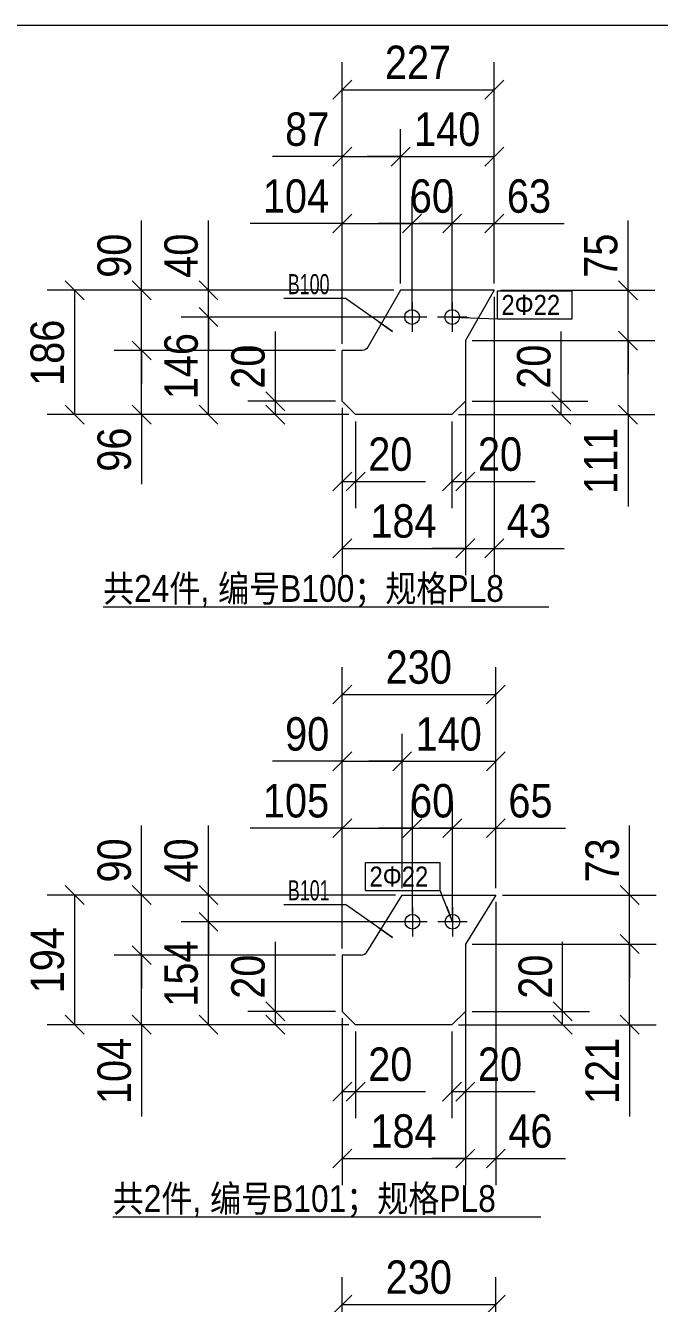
# Model space of a CAD drawing. Header units: inches. Extents: x 0 to 1938, y -2180 to 0.
# Drawn here: x 225.2 to 320, y -631.1 to -440 of the extents above; entities that cross this region are included whole.
import ezdxf

# ---------------------------------------------------------------- set-up
doc = ezdxf.new("R2010")
doc.units = ezdxf.units.IN
doc.header["$MEASUREMENT"] = 0
doc.linetypes.add('XKITLINE00', pattern=[0])
for name, color, linetype, lineweight in [('Bolt', 7, 'Continuous', 0), ('BoltMark', 3, 'Continuous', 0), ('DrawingSheet', 5, 'Continuous', 0), ('OtherObjectType', 1, 'Continuous', 0), ('Part', 2, 'Continuous', 0), ('PartMark', 3, 'Continuous', 0), ('Z-DIMENSIONS', 1, 'Continuous', 0)]:
    doc.layers.add(name, color=color, linetype=linetype, lineweight=lineweight)
doc.styles.add('Arial Narrow', font='ARIAL.TTF')
doc.styles.add('romsim', font='ARIAL.TTF')
doc.styles.add('宋体', font='ARIAL.TTF')

# ---------------------------------------------------------------- blocks, each defined once
blk = doc.blocks.new('*A205')
at = {"layer": 'Part', "color": 2, "linetype": 'XKITLINE00', "lineweight": 0}
for p, q in [((283.81, 385.4), (278.92, 376.9)), ((297.81, 385.4), (283.81, 385.4)), ((297.81, 385.4), (293.48, 377.88)), ((278.76, 376.69), (278.55, 376.53)), ((278.92, 376.9), (278.76, 376.69)), ((293.48, 377.88), (293.48, 368.8)), ((275.08, 368.8), (275.08, 376.4)), ((278.05, 376.4), (275.08, 376.4)), ((278.31, 376.43), (278.05, 376.4)), ((278.55, 376.53), (278.31, 376.43)), ((277.08, 366.8), (275.08, 368.8)), ((293.48, 368.8), (291.48, 366.8)), ((291.48, 366.8), (277.08, 366.8))]:
    blk.add_line(p, q, dxfattribs=at)
blk = doc.blocks.new('*A206')
at = {"layer": 'Bolt', "color": 2, "linetype": 'XKITLINE00', "lineweight": 0}
for p, q in [((285.51, 383.6), (285.51, 379.2)), ((291.51, 383.6), (291.51, 379.2)), ((287.71, 381.4), (283.31, 381.4)), ((293.71, 381.4), (289.31, 381.4))]:
    blk.add_line(p, q, dxfattribs=at)
for centre in [(285.51, 381.4), (291.51, 381.4)]:
    blk.add_circle(centre, 1.1, dxfattribs=at)
blk = doc.blocks.new('*A207')
at = {"layer": 'Part', "color": 2, "linetype": 'XKITLINE00', "lineweight": 0}
for p, q in [((278.75, 286.42), (284.03, 294.95)), ((284.03, 294.95), (298.03, 294.95)), ((298.03, 294.95), (293.48, 287.6)), ((293.48, 287.6), (293.48, 285.95)), ((277.9, 285.95), (275.08, 285.95)), ((275.08, 285.95), (275.08, 277.55)), ((277.9, 285.95), (278.15, 285.98)), ((278.15, 285.98), (278.39, 286.08)), ((278.39, 286.08), (278.59, 286.23)), ((278.59, 286.23), (278.75, 286.42)), ((293.48, 285.95), (293.48, 277.55)), ((275.08, 277.55), (277.08, 275.55)), ((293.48, 277.55), (291.48, 275.55)), ((291.48, 275.55), (277.08, 275.55))]:
    blk.add_line(p, q, dxfattribs=at)
blk = doc.blocks.new('*A208')
at = {"layer": 'Bolt', "color": 2, "linetype": 'XKITLINE00', "lineweight": 0}
for p, q in [((285.56, 293.15), (285.56, 288.75)), ((291.56, 293.15), (291.56, 288.75)), ((287.76, 290.95), (283.36, 290.95)), ((293.76, 290.95), (289.36, 290.95))]:
    blk.add_line(p, q, dxfattribs=at)
for centre in [(285.56, 290.95), (291.56, 290.95)]:
    blk.add_circle(centre, 1.1, dxfattribs=at)
blk = doc.blocks.new('*A237')
at = {"layer": 'DrawingSheet', "color": 5, "linetype": 'XKITLINE00', "lineweight": 0}
blk.add_line((635, 425), (5, 425), dxfattribs=at)
blk = doc.blocks.new('*A383')
at = {"layer": 'OtherObjectType', "color": 6, "linetype": 'XKITLINE00', "lineweight": 0}
blk.add_line((239.32, 338.05), (305.97, 338.05), dxfattribs=at)
at = {"layer": 'OtherObjectType', "color": 3, "style": '宋体', "width": 0.85}
blk.add_text('共24件, 编号B100；规格PL8', height=4, dxfattribs=at).set_placement((239.32, 338.8))
blk = doc.blocks.new('*A384')
at = {"layer": 'Z-DIMENSIONS', "color": 4, "linetype": 'XKITLINE00', "lineweight": 0}
for p, q in [((293.48, 367.8), (293.48, 352.8)), ((291.48, 365.8), (291.48, 352.8)), ((292.89, 358.21), (290.07, 355.39)), ((294.89, 358.21), (292.07, 355.39)), ((291.48, 356.8), (293.48, 356.8)), ((293.48, 356.8), (303.9, 356.8)), ((293.48, 356.8), (303.9, 356.8))]:
    blk.add_line(p, q, dxfattribs=at)
at = {"layer": 'Z-DIMENSIONS', "color": 7}
for p in [(291.48, 356.8), (293.48, 356.8)]:
    blk.add_point(p, dxfattribs=at)
at = {"layer": 'Z-DIMENSIONS', "color": 7, "style": 'Arial Narrow', "width": 0.85}
blk.add_text('20', height=5, dxfattribs=at).set_placement((295.36, 358.4))
blk = doc.blocks.new('*A385')
at = {"layer": 'Z-DIMENSIONS', "color": 4, "linetype": 'XKITLINE00', "lineweight": 0}
for p, q in [((275.08, 367.8), (275.08, 352.8)), ((277.08, 365.8), (277.08, 352.8)), ((276.49, 358.21), (273.67, 355.39)), ((278.49, 358.21), (275.67, 355.39)), ((275.08, 356.8), (277.08, 356.8)), ((277.08, 356.8), (287.5, 356.8)), ((277.08, 356.8), (287.5, 356.8))]:
    blk.add_line(p, q, dxfattribs=at)
at = {"layer": 'Z-DIMENSIONS', "color": 7}
for p in [(275.08, 356.8), (277.08, 356.8)]:
    blk.add_point(p, dxfattribs=at)
at = {"layer": 'Z-DIMENSIONS', "color": 7, "style": 'Arial Narrow', "width": 0.85}
blk.add_text('20', height=5, dxfattribs=at).set_placement((278.96, 358.4))
blk = doc.blocks.new('*A386')
at = {"layer": 'Z-DIMENSIONS', "color": 4, "linetype": 'XKITLINE00', "lineweight": 0}
for p, q in [((265.08, 368.8), (265.08, 379.22)), ((265.08, 368.8), (265.08, 379.22)), ((263.67, 370.21), (266.49, 367.39)), ((274.08, 368.8), (260.98, 368.8)), ((263.67, 368.21), (266.49, 365.39)), ((265.08, 366.8), (265.08, 368.8)), ((276.08, 366.8), (260.98, 366.8))]:
    blk.add_line(p, q, dxfattribs=at)
at = {"layer": 'Z-DIMENSIONS', "color": 7}
for p in [(265.08, 368.8), (265.08, 366.8)]:
    blk.add_point(p, dxfattribs=at)
at = {"layer": 'Z-DIMENSIONS', "color": 7, "style": 'Arial Narrow', "width": 0.85}
blk.add_text('20', height=5, rotation=90.0002, dxfattribs=at).set_placement((263.48, 370.67))
blk = doc.blocks.new('*A387')
at = {"layer": 'Z-DIMENSIONS', "color": 4, "linetype": 'XKITLINE00', "lineweight": 0}
for p, q in [((307.81, 368.8), (307.81, 379.22)), ((307.81, 368.8), (307.81, 379.22)), ((306.4, 370.21), (309.23, 367.39)), ((294.48, 368.8), (311.81, 368.8)), ((306.4, 368.21), (309.23, 365.39)), ((307.81, 366.8), (307.81, 368.8)), ((292.48, 366.8), (311.81, 366.8))]:
    blk.add_line(p, q, dxfattribs=at)
at = {"layer": 'Z-DIMENSIONS', "color": 7}
for p in [(307.81, 368.8), (307.81, 366.8)]:
    blk.add_point(p, dxfattribs=at)
at = {"layer": 'Z-DIMENSIONS', "color": 7, "style": 'Arial Narrow', "width": 0.85}
blk.add_text('20', height=5, rotation=90.0002, dxfattribs=at).set_placement((306.21, 370.67))
blk = doc.blocks.new('*A388')
at = {"layer": 'Z-DIMENSIONS', "color": 4, "linetype": 'XKITLINE00', "lineweight": 0}
for p, q in [((291.51, 382.4), (291.51, 399.5)), ((297.81, 386.4), (297.81, 399.5)), ((292.92, 396.81), (290.1, 393.99)), ((299.23, 396.81), (296.4, 393.99)), ((291.51, 395.4), (286.51, 395.4)), ((291.51, 395.4), (297.81, 395.4)), ((297.81, 395.4), (308.23, 395.4)), ((297.81, 395.4), (308.23, 395.4))]:
    blk.add_line(p, q, dxfattribs=at)
at = {"layer": 'Z-DIMENSIONS', "color": 7}
for p in [(291.51, 395.4), (297.81, 395.4)]:
    blk.add_point(p, dxfattribs=at)
at = {"layer": 'Z-DIMENSIONS', "color": 7, "style": 'Arial Narrow', "width": 0.85}
blk.add_text('63', height=5, dxfattribs=at).set_placement((299.69, 397))
blk = doc.blocks.new('*A389')
at = {"layer": 'Z-DIMENSIONS', "color": 4, "linetype": 'XKITLINE00', "lineweight": 0}
for p, q in [((285.51, 382.4), (285.51, 399.5)), ((291.51, 382.4), (291.51, 399.5)), ((286.92, 396.81), (284.1, 393.99)), ((292.92, 396.81), (290.1, 393.99)), ((285.51, 395.4), (280.51, 395.4)), ((285.51, 395.4), (291.51, 395.4)), ((291.51, 395.4), (296.51, 395.4))]:
    blk.add_line(p, q, dxfattribs=at)
at = {"layer": 'Z-DIMENSIONS', "color": 7}
for p in [(285.51, 395.4), (291.51, 395.4)]:
    blk.add_point(p, dxfattribs=at)
at = {"layer": 'Z-DIMENSIONS', "color": 7, "style": 'Arial Narrow', "width": 0.85}
blk.add_text('60', height=5, dxfattribs=at).set_placement((285.18, 397))
blk = doc.blocks.new('*A390')
at = {"layer": 'Z-DIMENSIONS', "color": 4, "linetype": 'XKITLINE00', "lineweight": 0}
for p, q in [((275.08, 377.4), (275.08, 399.5)), ((285.51, 382.4), (285.51, 399.5)), ((276.49, 396.81), (273.67, 393.99)), ((286.92, 396.81), (284.1, 393.99)), ((275.08, 395.4), (261.33, 395.4)), ((275.08, 395.4), (261.33, 395.4)), ((275.08, 395.4), (285.51, 395.4)), ((285.51, 395.4), (290.51, 395.4))]:
    blk.add_line(p, q, dxfattribs=at)
at = {"layer": 'Z-DIMENSIONS', "color": 7}
for p in [(275.08, 395.4), (285.51, 395.4)]:
    blk.add_point(p, dxfattribs=at)
at = {"layer": 'Z-DIMENSIONS', "color": 7, "style": 'Arial Narrow', "width": 0.85}
blk.add_text('104', height=5, dxfattribs=at).set_placement((263.21, 397))
blk = doc.blocks.new('*A391')
at = {"layer": 'Z-DIMENSIONS', "color": 4, "linetype": 'XKITLINE00', "lineweight": 0}
for p, q in [((255.08, 385.4), (255.08, 395.82)), ((255.08, 385.4), (255.08, 395.82)), ((253.67, 386.81), (256.49, 383.99)), ((282.81, 385.4), (250.98, 385.4)), ((255.08, 381.4), (255.08, 385.4)), ((253.67, 382.81), (256.49, 379.99)), ((284.51, 381.4), (250.98, 381.4)), ((255.08, 381.4), (255.08, 376.4))]:
    blk.add_line(p, q, dxfattribs=at)
at = {"layer": 'Z-DIMENSIONS', "color": 7}
for p in [(255.08, 385.4), (255.08, 381.4)]:
    blk.add_point(p, dxfattribs=at)
at = {"layer": 'Z-DIMENSIONS', "color": 7, "style": 'Arial Narrow', "width": 0.85}
blk.add_text('40', height=5, rotation=90.0002, dxfattribs=at).set_placement((253.48, 387.27))
blk = doc.blocks.new('*A392')
at = {"layer": 'Z-DIMENSIONS', "color": 4, "linetype": 'XKITLINE00', "lineweight": 0}
for p, q in [((255.08, 381.4), (255.08, 386.4)), ((253.67, 382.81), (256.49, 379.99)), ((284.51, 381.4), (250.98, 381.4)), ((255.08, 366.8), (255.08, 381.4)), ((253.67, 368.21), (256.49, 365.39)), ((276.08, 366.8), (250.98, 366.8))]:
    blk.add_line(p, q, dxfattribs=at)
at = {"layer": 'Z-DIMENSIONS', "color": 7}
for p in [(255.08, 381.4), (255.08, 366.8)]:
    blk.add_point(p, dxfattribs=at)
at = {"layer": 'Z-DIMENSIONS', "color": 7, "style": 'Arial Narrow', "width": 0.85}
blk.add_text('146', height=5, rotation=90.0002, dxfattribs=at).set_placement((253.48, 369.1))
blk = doc.blocks.new('*A393')
at = {"layer": 'Z-DIMENSIONS', "color": 4, "linetype": 'XKITLINE00', "lineweight": 0}
for p, q in [((283.81, 386.4), (283.81, 409.5)), ((297.81, 386.4), (297.81, 409.5)), ((283.81, 405.4), (278.81, 405.4)), ((285.23, 406.81), (282.4, 403.99)), ((283.81, 405.4), (297.81, 405.4)), ((299.23, 406.81), (296.4, 403.99))]:
    blk.add_line(p, q, dxfattribs=at)
at = {"layer": 'Z-DIMENSIONS', "color": 7}
for p in [(283.81, 405.4), (297.81, 405.4)]:
    blk.add_point(p, dxfattribs=at)
at = {"layer": 'Z-DIMENSIONS', "color": 7, "style": 'Arial Narrow', "width": 0.85}
blk.add_text('140', height=5, dxfattribs=at).set_placement((285.82, 407))
blk = doc.blocks.new('*A394')
at = {"layer": 'Z-DIMENSIONS', "color": 4, "linetype": 'XKITLINE00', "lineweight": 0}
for p, q in [((275.08, 377.4), (275.08, 409.5)), ((283.81, 386.4), (283.81, 409.5)), ((275.08, 405.4), (264.67, 405.4)), ((275.08, 405.4), (264.67, 405.4)), ((276.49, 406.81), (273.67, 403.99)), ((275.08, 405.4), (283.81, 405.4)), ((285.23, 406.81), (282.4, 403.99)), ((283.81, 405.4), (288.81, 405.4))]:
    blk.add_line(p, q, dxfattribs=at)
at = {"layer": 'Z-DIMENSIONS', "color": 7}
for p in [(275.08, 405.4), (283.81, 405.4)]:
    blk.add_point(p, dxfattribs=at)
at = {"layer": 'Z-DIMENSIONS', "color": 7, "style": 'Arial Narrow', "width": 0.85}
blk.add_text('87', height=5, dxfattribs=at).set_placement((266.54, 407))
blk = doc.blocks.new('*A395')
at = {"layer": 'Z-DIMENSIONS', "color": 4, "linetype": 'XKITLINE00', "lineweight": 0}
for p, q in [((297.81, 384.4), (297.81, 342.8)), ((293.48, 376.88), (293.48, 342.8)), ((294.89, 348.21), (292.07, 345.39)), ((299.23, 348.21), (296.4, 345.39)), ((293.48, 346.8), (288.48, 346.8)), ((293.48, 346.8), (297.81, 346.8)), ((297.81, 346.8), (308.23, 346.8)), ((297.81, 346.8), (308.23, 346.8))]:
    blk.add_line(p, q, dxfattribs=at)
at = {"layer": 'Z-DIMENSIONS', "color": 7}
for p in [(293.48, 346.8), (297.81, 346.8)]:
    blk.add_point(p, dxfattribs=at)
at = {"layer": 'Z-DIMENSIONS', "color": 7, "style": 'Arial Narrow', "width": 0.85}
blk.add_text('43', height=5, dxfattribs=at).set_placement((299.69, 348.4))
blk = doc.blocks.new('*A396')
at = {"layer": 'Z-DIMENSIONS', "color": 4, "linetype": 'XKITLINE00', "lineweight": 0}
for p, q in [((293.48, 376.88), (293.48, 342.8)), ((275.08, 367.8), (275.08, 342.8)), ((276.49, 348.21), (273.67, 345.39)), ((294.89, 348.21), (292.07, 345.39)), ((275.08, 346.8), (293.48, 346.8)), ((293.48, 346.8), (298.48, 346.8))]:
    blk.add_line(p, q, dxfattribs=at)
at = {"layer": 'Z-DIMENSIONS', "color": 7}
for p in [(275.08, 346.8), (293.48, 346.8)]:
    blk.add_point(p, dxfattribs=at)
at = {"layer": 'Z-DIMENSIONS', "color": 7, "style": 'Arial Narrow', "width": 0.85}
blk.add_text('184', height=5, dxfattribs=at).set_placement((279.28, 348.4))
blk = doc.blocks.new('*A397')
at = {"layer": 'Z-DIMENSIONS', "color": 4, "linetype": 'XKITLINE00', "lineweight": 0}
for p, q in [((245.08, 385.4), (245.08, 395.82)), ((245.08, 385.4), (245.08, 395.82)), ((243.67, 386.81), (246.49, 383.99)), ((282.81, 385.4), (240.98, 385.4)), ((245.08, 376.4), (245.08, 385.4)), ((243.67, 377.81), (246.49, 374.99)), ((274.08, 376.4), (240.98, 376.4)), ((245.08, 376.4), (245.08, 371.4))]:
    blk.add_line(p, q, dxfattribs=at)
at = {"layer": 'Z-DIMENSIONS', "color": 7}
for p in [(245.08, 385.4), (245.08, 376.4)]:
    blk.add_point(p, dxfattribs=at)
at = {"layer": 'Z-DIMENSIONS', "color": 7, "style": 'Arial Narrow', "width": 0.85}
blk.add_text('90', height=5, rotation=90.0002, dxfattribs=at).set_placement((243.48, 387.27))
blk = doc.blocks.new('*A398')
at = {"layer": 'Z-DIMENSIONS', "color": 4, "linetype": 'XKITLINE00', "lineweight": 0}
for p, q in [((245.08, 376.4), (245.08, 381.4)), ((243.67, 377.81), (246.49, 374.99)), ((274.08, 376.4), (240.98, 376.4)), ((245.08, 366.8), (245.08, 376.4)), ((243.67, 368.21), (246.49, 365.39)), ((276.08, 366.8), (240.98, 366.8)), ((245.08, 366.8), (245.08, 356.38)), ((245.08, 366.8), (245.08, 356.38))]:
    blk.add_line(p, q, dxfattribs=at)
at = {"layer": 'Z-DIMENSIONS', "color": 7}
for p in [(245.08, 376.4), (245.08, 366.8)]:
    blk.add_point(p, dxfattribs=at)
at = {"layer": 'Z-DIMENSIONS', "color": 7, "style": 'Arial Narrow', "width": 0.85}
blk.add_text('96', height=5, rotation=90.0002, dxfattribs=at).set_placement((243.48, 358.26))
blk = doc.blocks.new('*A399')
at = {"layer": 'Z-DIMENSIONS', "color": 4, "linetype": 'XKITLINE00', "lineweight": 0}
for p, q in [((317.81, 385.4), (317.81, 395.82)), ((317.81, 385.4), (317.81, 395.82)), ((316.4, 386.81), (319.23, 383.99)), ((298.81, 385.4), (321.81, 385.4)), ((317.81, 377.88), (317.81, 385.4)), ((316.4, 379.29), (319.23, 376.46)), ((294.48, 377.88), (321.81, 377.88)), ((317.81, 377.88), (317.81, 372.88))]:
    blk.add_line(p, q, dxfattribs=at)
at = {"layer": 'Z-DIMENSIONS', "color": 7}
for p in [(317.81, 385.4), (317.81, 377.88)]:
    blk.add_point(p, dxfattribs=at)
at = {"layer": 'Z-DIMENSIONS', "color": 7, "style": 'Arial Narrow', "width": 0.85}
blk.add_text('75', height=5, rotation=90.0002, dxfattribs=at).set_placement((316.21, 387.27))
blk = doc.blocks.new('*A400')
at = {"layer": 'Z-DIMENSIONS', "color": 4, "linetype": 'XKITLINE00', "lineweight": 0}
for p, q in [((317.81, 377.88), (317.81, 382.88)), ((316.4, 379.29), (319.23, 376.46)), ((294.48, 377.88), (321.81, 377.88)), ((317.81, 366.8), (317.81, 377.88)), ((316.4, 368.21), (319.23, 365.39)), ((292.48, 366.8), (321.81, 366.8)), ((317.81, 366.8), (317.81, 353.05)), ((317.81, 366.8), (317.81, 353.05))]:
    blk.add_line(p, q, dxfattribs=at)
at = {"layer": 'Z-DIMENSIONS', "color": 7}
for p in [(317.81, 377.88), (317.81, 366.8)]:
    blk.add_point(p, dxfattribs=at)
at = {"layer": 'Z-DIMENSIONS', "color": 7, "style": 'Arial Narrow', "width": 0.85}
blk.add_text('111', height=5, rotation=90.0002, dxfattribs=at).set_placement((316.21, 354.93))
blk = doc.blocks.new('*A401')
at = {"layer": 'Z-DIMENSIONS', "color": 4, "linetype": 'XKITLINE00', "lineweight": 0}
for p, q in [((275.08, 377.4), (275.08, 419.5)), ((297.81, 386.4), (297.81, 419.5)), ((276.49, 416.81), (273.67, 413.99)), ((299.23, 416.81), (296.4, 413.99)), ((275.08, 415.4), (297.81, 415.4))]:
    blk.add_line(p, q, dxfattribs=at)
at = {"layer": 'Z-DIMENSIONS', "color": 7}
for p in [(275.08, 415.4), (297.81, 415.4)]:
    blk.add_point(p, dxfattribs=at)
at = {"layer": 'Z-DIMENSIONS', "color": 7, "style": 'Arial Narrow', "width": 0.85}
blk.add_text('227', height=5, dxfattribs=at).set_placement((281.45, 417))
blk = doc.blocks.new('*A402')
at = {"layer": 'Z-DIMENSIONS', "color": 4, "linetype": 'XKITLINE00', "lineweight": 0}
for p, q in [((233.67, 386.81), (236.49, 383.99)), ((282.81, 385.4), (230.98, 385.4)), ((235.08, 366.8), (235.08, 385.4)), ((233.67, 368.21), (236.49, 365.39)), ((276.08, 366.8), (230.98, 366.8))]:
    blk.add_line(p, q, dxfattribs=at)
at = {"layer": 'Z-DIMENSIONS', "color": 7}
for p in [(235.08, 385.4), (235.08, 366.8)]:
    blk.add_point(p, dxfattribs=at)
at = {"layer": 'Z-DIMENSIONS', "color": 7, "style": 'Arial Narrow', "width": 0.85}
blk.add_text('186', height=5, rotation=90.0002, dxfattribs=at).set_placement((233.48, 371.1))
blk = doc.blocks.new('*A403')
at = {"layer": 'PartMark', "color": 4, "linetype": 'XKITLINE00', "lineweight": 0}
for p, q in [((266.34, 384.22), (275.53, 384.22)), ((282.6, 379.25), (275.53, 384.22)), ((280.55, 380.68), (282.6, 379.25))]:
    blk.add_line(p, q, dxfattribs=at)
at = {"layer": 'PartMark', "color": 1, "style": 'romsim', "width": 0.6375}
blk.add_text('B100', height=3, dxfattribs=at).set_placement((266.94, 384.82))
blk = doc.blocks.new('*A404')
at = {"layer": 'BoltMark', "color": 1, "linetype": 'XKITLINE00', "lineweight": 0}
for p, q in [((298.27, 385.31), (309.47, 385.31)), ((298.27, 381.11), (298.27, 385.31)), ((309.47, 381.11), (309.47, 385.31)), ((291.51, 381.4), (298.27, 381.11)), ((294.01, 381.29), (291.51, 381.4)), ((298.27, 381.11), (309.47, 381.11))]:
    blk.add_line(p, q, dxfattribs=at)
at = {"layer": 'BoltMark', "color": 4, "style": '宋体', "width": 0.85}
blk.add_text('2Φ22', height=3, dxfattribs=at).set_placement((298.87, 381.71))
blk = doc.blocks.new('*A405')
at = {"layer": 'OtherObjectType', "color": 6, "linetype": 'XKITLINE00', "lineweight": 0}
blk.add_line((240.76, 246.8), (304.75, 246.8), dxfattribs=at)
at = {"layer": 'OtherObjectType', "color": 3, "style": '宋体', "width": 0.85}
blk.add_text('共2件, 编号B101；规格PL8', height=4, dxfattribs=at).set_placement((240.76, 247.55))
blk = doc.blocks.new('*A406')
at = {"layer": 'Z-DIMENSIONS', "color": 4, "linetype": 'XKITLINE00', "lineweight": 0}
for p, q in [((293.48, 276.55), (293.48, 261.55)), ((291.48, 274.55), (291.48, 261.55)), ((292.89, 266.96), (290.07, 264.14)), ((294.89, 266.96), (292.07, 264.14)), ((291.48, 265.55), (293.48, 265.55)), ((293.48, 265.55), (303.9, 265.55)), ((293.48, 265.55), (303.9, 265.55))]:
    blk.add_line(p, q, dxfattribs=at)
at = {"layer": 'Z-DIMENSIONS', "color": 7}
for p in [(291.48, 265.55), (293.48, 265.55)]:
    blk.add_point(p, dxfattribs=at)
at = {"layer": 'Z-DIMENSIONS', "color": 7, "style": 'Arial Narrow', "width": 0.85}
blk.add_text('20', height=5, dxfattribs=at).set_placement((295.36, 267.15))
blk = doc.blocks.new('*A407')
at = {"layer": 'Z-DIMENSIONS', "color": 4, "linetype": 'XKITLINE00', "lineweight": 0}
for p, q in [((275.08, 276.55), (275.08, 261.55)), ((277.08, 274.55), (277.08, 261.55)), ((276.49, 266.96), (273.67, 264.14)), ((278.49, 266.96), (275.67, 264.14)), ((275.08, 265.55), (277.08, 265.55)), ((277.08, 265.55), (287.5, 265.55)), ((277.08, 265.55), (287.5, 265.55))]:
    blk.add_line(p, q, dxfattribs=at)
at = {"layer": 'Z-DIMENSIONS', "color": 7}
for p in [(275.08, 265.55), (277.08, 265.55)]:
    blk.add_point(p, dxfattribs=at)
at = {"layer": 'Z-DIMENSIONS', "color": 7, "style": 'Arial Narrow', "width": 0.85}
blk.add_text('20', height=5, dxfattribs=at).set_placement((278.96, 267.15))
blk = doc.blocks.new('*A408')
at = {"layer": 'Z-DIMENSIONS', "color": 4, "linetype": 'XKITLINE00', "lineweight": 0}
for p, q in [((265.08, 277.55), (265.08, 287.97)), ((265.08, 277.55), (265.08, 287.97)), ((274.08, 277.55), (260.98, 277.55)), ((263.67, 278.96), (266.49, 276.14)), ((265.08, 275.55), (265.08, 277.55)), ((276.08, 275.55), (260.98, 275.55)), ((263.67, 276.96), (266.49, 274.14))]:
    blk.add_line(p, q, dxfattribs=at)
at = {"layer": 'Z-DIMENSIONS', "color": 7}
for p in [(265.08, 277.55), (265.08, 275.55)]:
    blk.add_point(p, dxfattribs=at)
at = {"layer": 'Z-DIMENSIONS', "color": 7, "style": 'Arial Narrow', "width": 0.85}
blk.add_text('20', height=5, rotation=90.0002, dxfattribs=at).set_placement((263.48, 279.43))
blk = doc.blocks.new('*A409')
at = {"layer": 'Z-DIMENSIONS', "color": 4, "linetype": 'XKITLINE00', "lineweight": 0}
for p, q in [((308.03, 277.55), (308.03, 287.97)), ((308.03, 277.55), (308.03, 287.97)), ((294.48, 277.55), (312.03, 277.55)), ((306.62, 278.96), (309.45, 276.14)), ((308.03, 275.55), (308.03, 277.55)), ((292.48, 275.55), (312.03, 275.55)), ((306.62, 276.96), (309.45, 274.14))]:
    blk.add_line(p, q, dxfattribs=at)
at = {"layer": 'Z-DIMENSIONS', "color": 7}
for p in [(308.03, 277.55), (308.03, 275.55)]:
    blk.add_point(p, dxfattribs=at)
at = {"layer": 'Z-DIMENSIONS', "color": 7, "style": 'Arial Narrow', "width": 0.85}
blk.add_text('20', height=5, rotation=90.0002, dxfattribs=at).set_placement((306.43, 279.43))
blk = doc.blocks.new('*A410')
at = {"layer": 'Z-DIMENSIONS', "color": 4, "linetype": 'XKITLINE00', "lineweight": 0}
for p, q in [((291.56, 291.95), (291.56, 309.05)), ((298.03, 295.95), (298.03, 309.05)), ((292.97, 306.36), (290.14, 303.54)), ((299.45, 306.36), (296.62, 303.54)), ((291.56, 304.95), (286.56, 304.95)), ((291.56, 304.95), (298.03, 304.95)), ((298.03, 304.95), (308.45, 304.95)), ((298.03, 304.95), (308.45, 304.95))]:
    blk.add_line(p, q, dxfattribs=at)
at = {"layer": 'Z-DIMENSIONS', "color": 7}
for p in [(291.56, 304.95), (298.03, 304.95)]:
    blk.add_point(p, dxfattribs=at)
at = {"layer": 'Z-DIMENSIONS', "color": 7, "style": 'Arial Narrow', "width": 0.85}
blk.add_text('65', height=5, dxfattribs=at).set_placement((299.91, 306.55))
blk = doc.blocks.new('*A411')
at = {"layer": 'Z-DIMENSIONS', "color": 4, "linetype": 'XKITLINE00', "lineweight": 0}
for p, q in [((285.56, 291.95), (285.56, 309.05)), ((291.56, 291.95), (291.56, 309.05)), ((286.97, 306.36), (284.14, 303.54)), ((292.97, 306.36), (290.14, 303.54)), ((285.56, 304.95), (280.56, 304.95)), ((285.56, 304.95), (291.56, 304.95)), ((291.56, 304.95), (296.56, 304.95))]:
    blk.add_line(p, q, dxfattribs=at)
at = {"layer": 'Z-DIMENSIONS', "color": 7}
for p in [(285.56, 304.95), (291.56, 304.95)]:
    blk.add_point(p, dxfattribs=at)
at = {"layer": 'Z-DIMENSIONS', "color": 7, "style": 'Arial Narrow', "width": 0.85}
blk.add_text('60', height=5, dxfattribs=at).set_placement((285.22, 306.55))
blk = doc.blocks.new('*A412')
at = {"layer": 'Z-DIMENSIONS', "color": 4, "linetype": 'XKITLINE00', "lineweight": 0}
for p, q in [((275.08, 286.95), (275.08, 309.05)), ((285.56, 291.95), (285.56, 309.05)), ((276.49, 306.36), (273.67, 303.54)), ((286.97, 306.36), (284.14, 303.54)), ((275.08, 304.95), (261.33, 304.95)), ((275.08, 304.95), (261.33, 304.95)), ((275.08, 304.95), (285.56, 304.95)), ((285.56, 304.95), (290.56, 304.95))]:
    blk.add_line(p, q, dxfattribs=at)
at = {"layer": 'Z-DIMENSIONS', "color": 7}
for p in [(275.08, 304.95), (285.56, 304.95)]:
    blk.add_point(p, dxfattribs=at)
at = {"layer": 'Z-DIMENSIONS', "color": 7, "style": 'Arial Narrow', "width": 0.85}
blk.add_text('105', height=5, dxfattribs=at).set_placement((263.21, 306.55))
blk = doc.blocks.new('*A413')
at = {"layer": 'Z-DIMENSIONS', "color": 4, "linetype": 'XKITLINE00', "lineweight": 0}
for p, q in [((255.08, 294.95), (255.08, 305.37)), ((255.08, 294.95), (255.08, 305.37)), ((253.67, 296.36), (256.49, 293.54)), ((283.03, 294.95), (250.98, 294.95)), ((255.08, 290.95), (255.08, 294.95)), ((284.56, 290.95), (250.98, 290.95)), ((253.67, 292.36), (256.49, 289.54)), ((255.08, 290.95), (255.08, 285.95))]:
    blk.add_line(p, q, dxfattribs=at)
at = {"layer": 'Z-DIMENSIONS', "color": 7}
for p in [(255.08, 294.95), (255.08, 290.95)]:
    blk.add_point(p, dxfattribs=at)
at = {"layer": 'Z-DIMENSIONS', "color": 7, "style": 'Arial Narrow', "width": 0.85}
blk.add_text('40', height=5, rotation=90.0002, dxfattribs=at).set_placement((253.48, 296.82))
blk = doc.blocks.new('*A414')
at = {"layer": 'Z-DIMENSIONS', "color": 4, "linetype": 'XKITLINE00', "lineweight": 0}
for p, q in [((255.08, 290.95), (255.08, 295.95)), ((284.56, 290.95), (250.98, 290.95)), ((253.67, 292.36), (256.49, 289.54)), ((255.08, 275.55), (255.08, 290.95)), ((276.08, 275.55), (250.98, 275.55)), ((253.67, 276.96), (256.49, 274.14))]:
    blk.add_line(p, q, dxfattribs=at)
at = {"layer": 'Z-DIMENSIONS', "color": 7}
for p in [(255.08, 290.95), (255.08, 275.55)]:
    blk.add_point(p, dxfattribs=at)
at = {"layer": 'Z-DIMENSIONS', "color": 7, "style": 'Arial Narrow', "width": 0.85}
blk.add_text('154', height=5, rotation=90.0002, dxfattribs=at).set_placement((253.48, 278.25))
blk = doc.blocks.new('*A415')
at = {"layer": 'Z-DIMENSIONS', "color": 4, "linetype": 'XKITLINE00', "lineweight": 0}
for p, q in [((284.03, 295.95), (284.03, 319.05)), ((298.03, 295.95), (298.03, 319.05)), ((285.45, 316.36), (282.62, 313.54)), ((299.45, 316.36), (296.62, 313.54)), ((284.03, 314.95), (279.03, 314.95)), ((284.03, 314.95), (298.03, 314.95))]:
    blk.add_line(p, q, dxfattribs=at)
at = {"layer": 'Z-DIMENSIONS', "color": 7}
for p in [(284.03, 314.95), (298.03, 314.95)]:
    blk.add_point(p, dxfattribs=at)
at = {"layer": 'Z-DIMENSIONS', "color": 7, "style": 'Arial Narrow', "width": 0.85}
blk.add_text('140', height=5, dxfattribs=at).set_placement((286.03, 316.55))
blk = doc.blocks.new('*A416')
at = {"layer": 'Z-DIMENSIONS', "color": 4, "linetype": 'XKITLINE00', "lineweight": 0}
for p, q in [((275.08, 286.95), (275.08, 319.05)), ((284.03, 295.95), (284.03, 319.05)), ((276.49, 316.36), (273.67, 313.54)), ((285.45, 316.36), (282.62, 313.54)), ((275.08, 314.95), (264.67, 314.95)), ((275.08, 314.95), (264.67, 314.95)), ((275.08, 314.95), (284.03, 314.95)), ((284.03, 314.95), (289.03, 314.95))]:
    blk.add_line(p, q, dxfattribs=at)
at = {"layer": 'Z-DIMENSIONS', "color": 7}
for p in [(275.08, 314.95), (284.03, 314.95)]:
    blk.add_point(p, dxfattribs=at)
at = {"layer": 'Z-DIMENSIONS', "color": 7, "style": 'Arial Narrow', "width": 0.85}
blk.add_text('90', height=5, dxfattribs=at).set_placement((266.54, 316.55))
blk = doc.blocks.new('*A417')
at = {"layer": 'Z-DIMENSIONS', "color": 4, "linetype": 'XKITLINE00', "lineweight": 0}
for p, q in [((298.03, 293.95), (298.03, 251.55)), ((293.48, 286.6), (293.48, 251.55)), ((294.89, 256.96), (292.07, 254.14)), ((299.45, 256.96), (296.62, 254.14)), ((293.48, 255.55), (288.48, 255.55)), ((293.48, 255.55), (298.03, 255.55)), ((298.03, 255.55), (308.45, 255.55)), ((298.03, 255.55), (308.45, 255.55))]:
    blk.add_line(p, q, dxfattribs=at)
at = {"layer": 'Z-DIMENSIONS', "color": 7}
for p in [(293.48, 255.55), (298.03, 255.55)]:
    blk.add_point(p, dxfattribs=at)
at = {"layer": 'Z-DIMENSIONS', "color": 7, "style": 'Arial Narrow', "width": 0.85}
blk.add_text('46', height=5, dxfattribs=at).set_placement((299.91, 257.15))
blk = doc.blocks.new('*A418')
at = {"layer": 'Z-DIMENSIONS', "color": 4, "linetype": 'XKITLINE00', "lineweight": 0}
for p, q in [((293.48, 286.6), (293.48, 251.55)), ((275.08, 276.55), (275.08, 251.55)), ((276.49, 256.96), (273.67, 254.14)), ((294.89, 256.96), (292.07, 254.14)), ((275.08, 255.55), (293.48, 255.55)), ((293.48, 255.55), (298.48, 255.55))]:
    blk.add_line(p, q, dxfattribs=at)
at = {"layer": 'Z-DIMENSIONS', "color": 7}
for p in [(275.08, 255.55), (293.48, 255.55)]:
    blk.add_point(p, dxfattribs=at)
at = {"layer": 'Z-DIMENSIONS', "color": 7, "style": 'Arial Narrow', "width": 0.85}
blk.add_text('184', height=5, dxfattribs=at).set_placement((279.28, 257.15))
blk = doc.blocks.new('*A419')
at = {"layer": 'Z-DIMENSIONS', "color": 4, "linetype": 'XKITLINE00', "lineweight": 0}
for p, q in [((245.08, 294.95), (245.08, 305.37)), ((245.08, 294.95), (245.08, 305.37)), ((243.67, 296.36), (246.49, 293.54)), ((283.03, 294.95), (240.98, 294.95)), ((245.08, 285.95), (245.08, 294.95)), ((243.67, 287.36), (246.49, 284.54)), ((274.08, 285.95), (240.98, 285.95)), ((245.08, 285.95), (245.08, 280.95))]:
    blk.add_line(p, q, dxfattribs=at)
at = {"layer": 'Z-DIMENSIONS', "color": 7}
for p in [(245.08, 294.95), (245.08, 285.95)]:
    blk.add_point(p, dxfattribs=at)
at = {"layer": 'Z-DIMENSIONS', "color": 7, "style": 'Arial Narrow', "width": 0.85}
blk.add_text('90', height=5, rotation=90.0002, dxfattribs=at).set_placement((243.48, 296.82))
blk = doc.blocks.new('*A420')
at = {"layer": 'Z-DIMENSIONS', "color": 4, "linetype": 'XKITLINE00', "lineweight": 0}
for p, q in [((245.08, 285.95), (245.08, 290.95)), ((243.67, 287.36), (246.49, 284.54)), ((274.08, 285.95), (240.98, 285.95)), ((245.08, 275.55), (245.08, 285.95)), ((276.08, 275.55), (240.98, 275.55)), ((243.67, 276.96), (246.49, 274.14)), ((245.08, 275.55), (245.08, 261.8)), ((245.08, 275.55), (245.08, 261.8))]:
    blk.add_line(p, q, dxfattribs=at)
at = {"layer": 'Z-DIMENSIONS', "color": 7}
for p in [(245.08, 285.95), (245.08, 275.55)]:
    blk.add_point(p, dxfattribs=at)
at = {"layer": 'Z-DIMENSIONS', "color": 7, "style": 'Arial Narrow', "width": 0.85}
blk.add_text('104', height=5, rotation=90.0002, dxfattribs=at).set_placement((243.48, 263.68))
blk = doc.blocks.new('*A421')
at = {"layer": 'Z-DIMENSIONS', "color": 4, "linetype": 'XKITLINE00', "lineweight": 0}
for p, q in [((318.03, 294.95), (318.03, 305.37)), ((318.03, 294.95), (318.03, 305.37)), ((316.62, 296.36), (319.45, 293.54)), ((299.03, 294.95), (322.03, 294.95)), ((318.03, 287.6), (318.03, 294.95)), ((316.62, 289.02), (319.45, 286.19)), ((294.48, 287.6), (322.03, 287.6)), ((318.03, 287.6), (318.03, 282.6))]:
    blk.add_line(p, q, dxfattribs=at)
at = {"layer": 'Z-DIMENSIONS', "color": 7}
for p in [(318.03, 294.95), (318.03, 287.6)]:
    blk.add_point(p, dxfattribs=at)
at = {"layer": 'Z-DIMENSIONS', "color": 7, "style": 'Arial Narrow', "width": 0.85}
blk.add_text('73', height=5, rotation=90.0002, dxfattribs=at).set_placement((316.43, 296.82))
blk = doc.blocks.new('*A422')
at = {"layer": 'Z-DIMENSIONS', "color": 4, "linetype": 'XKITLINE00', "lineweight": 0}
for p, q in [((318.03, 287.6), (318.03, 292.6)), ((316.62, 289.02), (319.45, 286.19)), ((294.48, 287.6), (322.03, 287.6)), ((318.03, 275.55), (318.03, 287.6)), ((292.48, 275.55), (322.03, 275.55)), ((316.62, 276.96), (319.45, 274.14)), ((318.03, 275.55), (318.03, 261.8)), ((318.03, 275.55), (318.03, 261.8))]:
    blk.add_line(p, q, dxfattribs=at)
at = {"layer": 'Z-DIMENSIONS', "color": 7}
for p in [(318.03, 287.6), (318.03, 275.55)]:
    blk.add_point(p, dxfattribs=at)
at = {"layer": 'Z-DIMENSIONS', "color": 7, "style": 'Arial Narrow', "width": 0.85}
blk.add_text('121', height=5, rotation=90.0002, dxfattribs=at).set_placement((316.43, 263.68))
blk = doc.blocks.new('*A423')
at = {"layer": 'Z-DIMENSIONS', "color": 4, "linetype": 'XKITLINE00', "lineweight": 0}
for p, q in [((275.08, 286.95), (275.08, 329.05)), ((298.03, 295.95), (298.03, 329.05)), ((276.49, 326.36), (273.67, 323.54)), ((275.08, 324.95), (298.03, 324.95)), ((299.45, 326.36), (296.62, 323.54))]:
    blk.add_line(p, q, dxfattribs=at)
at = {"layer": 'Z-DIMENSIONS', "color": 7}
for p in [(275.08, 324.95), (298.03, 324.95)]:
    blk.add_point(p, dxfattribs=at)
at = {"layer": 'Z-DIMENSIONS', "color": 7, "style": 'Arial Narrow', "width": 0.85}
blk.add_text('230', height=5, dxfattribs=at).set_placement((281.56, 326.55))
blk = doc.blocks.new('*A424')
at = {"layer": 'Z-DIMENSIONS', "color": 4, "linetype": 'XKITLINE00', "lineweight": 0}
for p, q in [((233.67, 296.36), (236.49, 293.54)), ((283.03, 294.95), (230.98, 294.95)), ((235.08, 275.55), (235.08, 294.95)), ((276.08, 275.55), (230.98, 275.55)), ((233.67, 276.96), (236.49, 274.14))]:
    blk.add_line(p, q, dxfattribs=at)
at = {"layer": 'Z-DIMENSIONS', "color": 7}
for p in [(235.08, 294.95), (235.08, 275.55)]:
    blk.add_point(p, dxfattribs=at)
at = {"layer": 'Z-DIMENSIONS', "color": 7, "style": 'Arial Narrow', "width": 0.85}
blk.add_text('194', height=5, rotation=90.0002, dxfattribs=at).set_placement((233.48, 280.25))
blk = doc.blocks.new('*A425')
at = {"layer": 'PartMark', "color": 4, "linetype": 'XKITLINE00', "lineweight": 0}
for p, q in [((266.35, 293.55), (275.54, 293.55)), ((282.61, 288.58), (275.54, 293.55)), ((280.57, 290.02), (282.61, 288.58))]:
    blk.add_line(p, q, dxfattribs=at)
at = {"layer": 'PartMark', "color": 1, "style": 'romsim', "width": 0.6375}
blk.add_text('B101', height=3, dxfattribs=at).set_placement((266.95, 294.15))
blk = doc.blocks.new('*A426')
at = {"layer": 'BoltMark', "color": 1, "linetype": 'XKITLINE00', "lineweight": 0}
for p, q in [((278.55, 299.81), (289.74, 299.81)), ((278.55, 295.61), (278.55, 299.81)), ((289.74, 295.61), (289.74, 299.81)), ((278.55, 295.61), (289.74, 295.61)), ((291.56, 290.95), (289.74, 295.61)), ((290.65, 293.28), (291.56, 290.95))]:
    blk.add_line(p, q, dxfattribs=at)
at = {"layer": 'BoltMark', "color": 4, "style": '宋体', "width": 0.85}
blk.add_text('2Φ22', height=3, dxfattribs=at).set_placement((279.15, 296.21))
blk = doc.blocks.new('*A445')
at = {"layer": 'Z-DIMENSIONS', "color": 4, "linetype": 'XKITLINE00', "lineweight": 0}
for p, q in [((275.08, 195.7), (275.08, 237.8)), ((298.03, 204.7), (298.03, 237.8)), ((276.49, 235.11), (273.67, 232.29)), ((299.45, 235.11), (296.62, 232.29)), ((275.08, 233.7), (298.03, 233.7))]:
    blk.add_line(p, q, dxfattribs=at)
at = {"layer": 'Z-DIMENSIONS', "color": 7}
for p in [(275.08, 233.7), (298.03, 233.7)]:
    blk.add_point(p, dxfattribs=at)
at = {"layer": 'Z-DIMENSIONS', "color": 7, "style": 'Arial Narrow', "width": 0.85}
blk.add_text('230', height=5, dxfattribs=at).set_placement((281.56, 235.3))
blk = doc.blocks.new('P详图~002 (PLPL8mm零件图)')
at = {"lineweight": 0}
for name in ['*A237', '*A401', '*A394', '*A393', '*A390', '*A389', '*A388', '*A397', '*A391', '*A399', '*A402', '*A392', '*A205', '*A395', '*A206', '*A400', '*A398', '*A386', '*A387', '*A396', '*A385', '*A384', '*A383', '*A423', '*A416', '*A415', '*A412', '*A411', '*A410', '*A419', '*A413', '*A421', '*A424', '*A414', '*A207', '*A208', '*A417', '*A422', '*A420', '*A408', '*A409', '*A418', '*A407', '*A406', '*A405', '*A445']:
    blk.add_blockref(name, (0, 0), dxfattribs=at)
at = {"layer": 'BoltMark', "lineweight": 0}
for name in ['*A404', '*A426']:
    blk.add_blockref(name, (0, 0), dxfattribs=at)
at = {"layer": 'PartMark', "lineweight": 0}
for name in ['*A403', '*A425']:
    blk.add_blockref(name, (0, 0), dxfattribs=at)

msp = doc.modelspace()

# ---------------------------------------------------------------- block references
msp.add_blockref('P详图~002 (PLPL8mm零件图)', (-2.5, -865))

doc.saveas('drawing.dxf')
